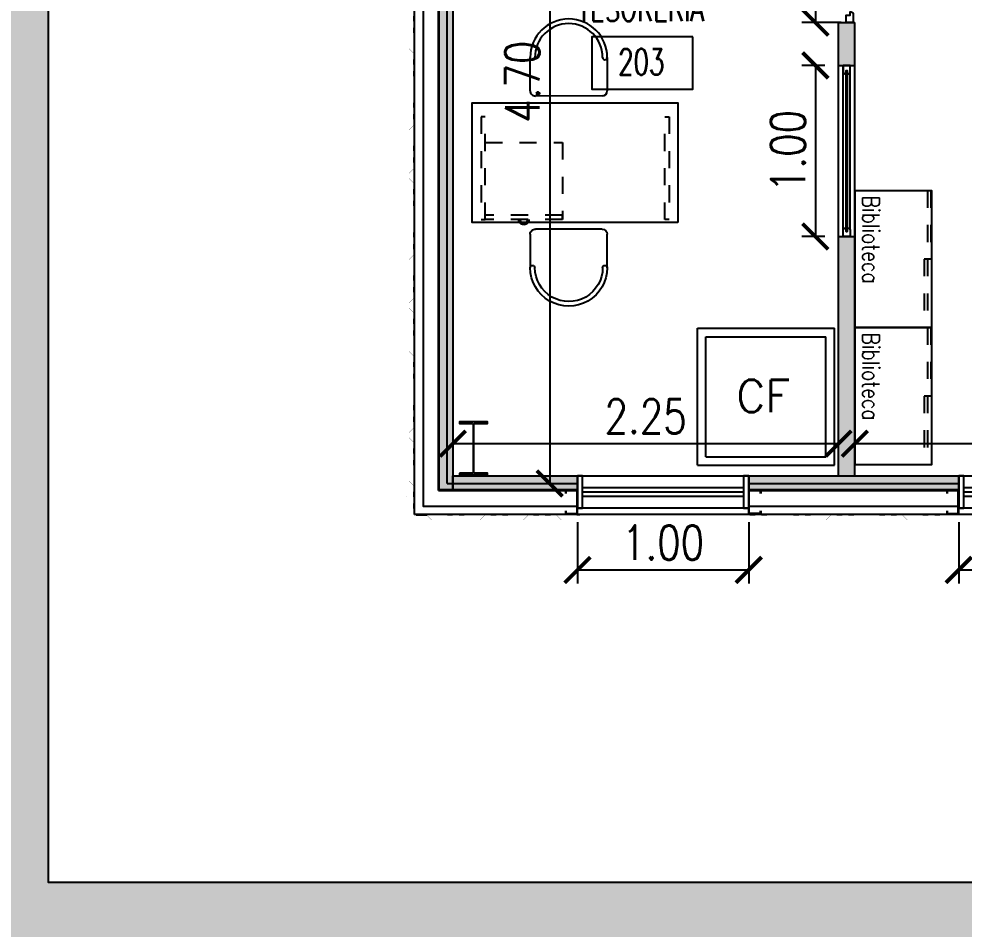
# Model space of a CAD drawing. Header units: millimetres. Extents: x -129 to 3172, y -143 to 919.
# Drawn here: x -55.7 to -50.18, y -2.81 to 2.51 of the extents above; entities that cross this region are included whole.
import ezdxf
from ezdxf.enums import TextEntityAlignment as Align

# ---------------------------------------------------------------- set-up
doc = ezdxf.new("R2010")
doc.units = ezdxf.units.MM
doc.header["$LTSCALE"] = 0.1
doc.linetypes.add('HIDDEN', pattern=[9.525, 6.35, -3.175])
doc.linetypes.add('HIDDEN2', pattern=[0.1875, 0.125, -0.0625])
for name, color, linetype in [('A-CHAPA TRAPEZOIDAL', 3, 'Continuous'), ('A-CORDONES', 2, 'Continuous'), ('A-GRANZA', 8, 'Continuous'), ('A-TABIQUE PRY', 2, 'Continuous'), ('A-VISTAS', 251, 'Continuous'), ('C-ALUMINIO', 140, 'Continuous'), ('E-MOBILIARIO', 1, 'Continuous'), ('H-HATCH MURO', 252, 'Continuous'), ('MET-COLUMNA METALICA', 3, 'Continuous'), ('MET-CORREAS DE CV', 1, 'Continuous'), ('MET-LANA VIDRIO', 8, 'Continuous'), ('R-CUADRO REF', 1, 'Continuous'), ('R-NOMBRE LOCAL', 7, 'Continuous'), ('zA-COTAS', 1, 'Continuous')]:
    doc.layers.add(name, color=color, linetype=linetype)
doc.styles.add('ROMANS', font='ROMANS.SHX', dxfattribs={"width": 0.8, "height": 0.2})
doc.styles.add('VAUX', font='romans.shx', dxfattribs={"width": 0.85})
doc.linetypes.add('REFERENCIAL CORTE TRANSVERSAL WM$0$BATTING', pattern='A,0.00254,-2.54,[134,ltypeshp.shx,S=2.54,R=0,X=-2.54,Y=0],-5.08,[134,ltypeshp.shx,S=2.54,R=180,X=2.54,Y=0],-2.54', length=10.16254)
doc.dimstyles.new('COTA 1-125', dxfattribs={"dimtxt": 0.2, "dimasz": 0.15, "dimexe": 0.08, "dimexo": 0.08, "dimgap": 0.06, "dimtad": 1, "dimzin": 0, "dimdsep": 46, "dimtxsty": 'ROMANS', "dimblk": 'ARCHTICK', "dimcen": 0, "dimclrd": 256, "dimclre": 8, "dimclrt": 3, "dimadec": 0, "dimazin": 0, "dimtfac": 1, "dimtofl": 0, "dimtmove": 0, "dimatfit": 3, "dimldrblk": 'ARCHTICK', "dimfxl": 1, "dimtolj": 1, "dimtzin": 0, "dimlwd": -1, "dimlwe": -1, "dimarcsym": 0})

# ---------------------------------------------------------------- blocks, each defined once
blk = doc.blocks.new('carp alum 060 1')
at = {"layer": 'C-ALUMINIO'}
for points in [[(0, 0), (-0.19, 0), (-0.19, -1), (0, -1)], [(-0.19, 0), (0, 0), (0, -0.03), (-0.19, -0.03)]]:
    blk.add_lwpolyline(points, close=True, dxfattribs=at)
for points in [[(-0.19, -0.03), (-0.19, 0)], [(-0.12, -0.03), (-0.12, -0.97)], [(-0.095, -0.03), (-0.095, -0.97)], [(-0.07, -0.03), (-0.07, -0.97)]]:
    blk.add_lwpolyline(points, dxfattribs=at)
at = {"layer": 'C-ALUMINIO', "elevation": 0.0129}
blk.add_lwpolyline([(-0.19, -0.97), (0, -0.97), (0, -1), (-0.19, -1)], close=True, dxfattribs=at)
blk = doc.blocks.new('biblioteca')
at = {"layer": 'E-MOBILIARIO'}
blk.add_line((1649.6538, 1508.8197), (1649.6538, 1508.7947), dxfattribs=at)
at = {"layer": 'E-MOBILIARIO', "linetype": 'HIDDEN2', "ltscale": 0.005}
for p, q in [((1649.6538, 1508.8147), (1650.0538, 1508.8147)), ((1649.6538, 1508.7947), (1650.4538, 1508.7947)), ((1650.0538, 1508.8147), (1650.0538, 1508.7747)), ((1650.0538, 1508.7747), (1650.4538, 1508.7747))]:
    blk.add_line(p, q, dxfattribs=at)
at = {"layer": 'E-MOBILIARIO'}
blk.add_lwpolyline([(1649.6538, 1508.3697), (1650.4538, 1508.3697), (1650.4538, 1508.8197), (1649.6538, 1508.8197)], close=True, dxfattribs=at)
at = {"layer": 'E-MOBILIARIO', "style": 'ROMANS', "width": 0.8}
blk.add_text('Biblioteca', height=0.1, dxfattribs=at).set_placement((1649.6828, 1508.4141))
blk = doc.blocks.new('CMETP')
at = {"layer": 'MET-COLUMNA METALICA'}
blk.add_hatch(color=256, dxfattribs=at).paths.add_polyline_path([(-0.0825, 0), (-0.0825, 0.0097), (-0.0073, 0.0097, 0.414214), (-0.0029, 0.0141), (-0.0029, 0.2958, 0.414214), (-0.0073, 0.3002), (-0.0825, 0.3002), (-0.0825, 0.31), (0.0825, 0.31), (0.0825, 0.3002), (0.0073, 0.3002, 0.414214), (0.0029, 0.2958), (0.0029, 0.0141, 0.414214), (0.0073, 0.0097), (0.0825, 0.0097), (0.0825, 0)])
blk.add_lwpolyline([(0.0825, 0.3002), (0.0825, 0.31), (-0.0825, 0.31), (-0.0825, 0.3002), (-0.0073, 0.3002, -0.414214), (-0.0029, 0.2958), (-0.0029, 0.0141, -0.414214), (-0.0073, 0.0097), (-0.0825, 0.0097), (-0.0825, 0), (0.0825, 0), (0.0825, 0.0097), (0.0073, 0.0097, -0.414214), (0.0029, 0.0141), (0.0029, 0.2958, -0.414214), (0.0073, 0.3002)], format="xyb", close=True, dxfattribs=at)
blk = doc.blocks.new('CAJA FUERTE')
at = {"layer": 'E-MOBILIARIO'}
for p, q in [((-0.8, 0.4), (0, 0.4)), ((-0.8, -0.4), (-0.8, 0.4)), ((0, -0.4), (0, 0.4)), ((-0.75, 0.35), (-0.05, 0.35)), ((-0.75, -0.35), (-0.75, 0.35)), ((-0.05, -0.35), (-0.05, 0.35)), ((-0.75, -0.35), (-0.05, -0.35)), ((-0.8, -0.4), (0, -0.4))]:
    blk.add_line(p, q, dxfattribs=at)
at = {"layer": 'E-MOBILIARIO', "style": 'ROMANS'}
blk.add_text('CF', height=0.189, dxfattribs=at).set_placement((-0.5732, -0.0898))
blk = doc.blocks.new('N Local')
at = {"layer": 'R-CUADRO REF'}
blk.add_lwpolyline([(6337.1934, -934.8286), (6337.93, -934.8286), (6337.93, -935.2124), (6337.1934, -935.2124)], close=True, dxfattribs=at)
at = {"layer": 'R-CUADRO REF', "lineweight": 0, "style": 'VAUX', "width": 0.85}
blk.add_attdef('NUMERO', text='', height=0.1823, dxfattribs=at).set_placement((6337.5847, -935.1061), align=Align.CENTER)
at = {"layer": 'R-NOMBRE LOCAL', "lineweight": 0, "style": 'VAUX', "width": 0.85}
for p in [(6337.5718, -934.4549), (6337.5718, -934.7149)]:
    blk.add_attdef('NOMBRE', text='', height=0.1823, dxfattribs=at).set_placement(p, align=Align.CENTER)
blk = doc.blocks.new('A$C17FA08BE')
at = {"layer": 'E-MOBILIARIO'}
for p, q in [((-0.2089, -0.2201), (-0.2089, 0.1699)), ((-0.1789, 0.1999), (0.0161, 0.1999)), ((0.0161, -0.2501), (-0.1789, -0.2501))]:
    blk.add_line(p, q, dxfattribs=at)
for centre, radius, start, end in [((-0.1789, 0.1699), 0.03, 90, 180), ((0.0161, 0.1864), 0.0135, 90, 270), ((0.0161, -0.0251), 0.225, 270, 90), ((0.0161, -0.0251), 0.198, 270, 90), ((-0.1789, -0.2201), 0.03, 180, 270), ((0.0161, -0.2366), 0.0135, 90, 270)]:
    blk.add_arc(centre, radius, start, end, dxfattribs=at)
blk = doc.blocks.new('Escritorio 1.20x0.70')
at = {"layer": 'E-MOBILIARIO', "linetype": 'HIDDEN2', "ltscale": 0.005}
for p, q in [((2121.1148, 1231.8749), (2121.1148, 1231.8999)), ((2121.1148, 1231.8999), (2121.5648, 1231.8999))]:
    blk.add_line(p, q, dxfattribs=at)
at = {"layer": 'E-MOBILIARIO'}
blk.add_lwpolyline([(2120.4407, 1231.8576), (2121.6407, 1231.8576), (2121.6407, 1232.5576), (2120.4407, 1232.5576)], close=True, dxfattribs=at)
at = {"layer": 'E-MOBILIARIO', "linetype": 'HIDDEN2', "ltscale": 0.005}
for points in [[(2120.4916, 1231.8749), (2120.5166, 1231.8749), (2120.5166, 1232.4749), (2120.4916, 1232.4749)], [(2121.5898, 1231.8749), (2121.5648, 1231.8749), (2121.5648, 1232.4749), (2121.5898, 1232.4749)], [(2121.1148, 1231.8749), (2121.5648, 1231.8749), (2121.5648, 1232.3249), (2121.1148, 1232.3249)]]:
    blk.add_lwpolyline(points, close=True, dxfattribs=at)
for radius in [0.03, 0.02]:
    blk.add_arc((2121.3398, 1231.8749), radius, 180, 0, dxfattribs=at)
blk = doc.blocks.new('_ARCHTICK')
at = {"color": 0, "linetype": 'ByBlock', "const_width": 0.15}
blk.add_lwpolyline([(-0.5, -0.5), (0.5, 0.5)], dxfattribs=at)
blk = doc.blocks.new('*D401')
at = {"layer": 'Defpoints', "color": 0, "transparency": 16777216}
for p in [(-52.599, 4.4899, -0.0584), (-52.599, -0.2051), (-52.599, -0.2051)]:
    blk.add_point(p, dxfattribs=at)
at = {"layer": 'zA-COTAS', "transparency": 16777216}
blk.add_line((-52.599, 4.4899), (-52.599, -0.2051), dxfattribs=at)
at = {"layer": 'zA-COTAS', "color": 8, "linetype": 'HIDDEN', "transparency": 16777216}
blk.add_line((-52.519, 4.4899), (-52.519, 4.4899), dxfattribs=at)
at = {"layer": 'zA-COTAS', "transparency": 16777216, "xscale": 0.15, "yscale": 0.15, "zscale": 0.15}
for p, rotation in [((-52.599, 4.4899), 90), ((-52.599, -0.2051), 270)]:
    blk.add_blockref('_ARCHTICK', p, dxfattribs=dict(at, rotation=rotation))
at = {"layer": 'zA-COTAS', "color": 3, "transparency": 16777216, "insert": (-52.759, 2.1424), "char_height": 0.2, "attachment_point": 5, "rotation": 90, "style": 'ROMANS'}
blk.add_mtext('\\A1;4.70', dxfattribs=at)
blk = doc.blocks.new('*D406')
at = {"layer": 'Defpoints', "color": 0, "transparency": 16777216}
for p in [(-50.8172, 0.0275), (-50.8172, 0.0227, -0.0408), (-46.5256, 0.0227, -0.0219)]:
    blk.add_point(p, dxfattribs=at)
at = {"layer": 'zA-COTAS', "color": 8, "linetype": 'HIDDEN', "transparency": 16777216}
for p, q in [((-50.8172, 0.1027), (-50.8172, 0.1075)), ((-46.5256, 0.1027), (-46.5256, 0.1075))]:
    blk.add_line(p, q, dxfattribs=at)
at = {"layer": 'zA-COTAS', "transparency": 16777216}
blk.add_line((-46.5256, 0.0275), (-50.8172, 0.0275), dxfattribs=at)
at = {"layer": 'zA-COTAS', "transparency": 16777216, "xscale": 0.15, "yscale": 0.15, "zscale": 0.15, "rotation": 180}
blk.add_blockref('_ARCHTICK', (-50.8172, 0.0275), dxfattribs=at)
at = {"layer": 'zA-COTAS', "transparency": 16777216, "xscale": 0.15, "yscale": 0.15, "zscale": 0.15}
blk.add_blockref('_ARCHTICK', (-46.5256, 0.0275), dxfattribs=at)
at = {"layer": 'zA-COTAS', "color": 3, "transparency": 16777216, "insert": (-48.6714, 0.1875), "char_height": 0.2, "attachment_point": 5, "style": 'ROMANS'}
blk.add_mtext('\\A1;4.29', dxfattribs=at)
blk = doc.blocks.new('*D407')
at = {"layer": 'Defpoints', "color": 0, "transparency": 16777216}
for p in [(-53.165, 0.0275, -0.0219), (-53.165, 0.0275), (-50.9122, 0.0275)]:
    blk.add_point(p, dxfattribs=at)
at = {"layer": 'zA-COTAS', "transparency": 16777216}
blk.add_line((-50.9122, 0.0275), (-53.165, 0.0275), dxfattribs=at)
at = {"layer": 'zA-COTAS', "transparency": 16777216, "xscale": 0.15, "yscale": 0.15, "zscale": 0.15, "rotation": 180}
blk.add_blockref('_ARCHTICK', (-53.165, 0.0275), dxfattribs=at)
at = {"layer": 'zA-COTAS', "transparency": 16777216, "xscale": 0.15, "yscale": 0.15, "zscale": 0.15}
blk.add_blockref('_ARCHTICK', (-50.9122, 0.0275), dxfattribs=at)
at = {"layer": 'zA-COTAS', "color": 3, "transparency": 16777216, "insert": (-52.0386, 0.1875), "char_height": 0.2, "attachment_point": 5, "style": 'ROMANS'}
blk.add_mtext('\\A1;2.25', dxfattribs=at)
blk = doc.blocks.new('*D544')
at = {"layer": 'Defpoints', "color": 0, "transparency": 16777216}
for p in [(-50.8172, 3.1899), (-51.0473, 2.4877), (-50.8172, 2.4877)]:
    blk.add_point(p, dxfattribs=at)
at = {"layer": 'zA-COTAS', "color": 8, "linetype": 'HIDDEN', "transparency": 16777216}
for p, q in [((-50.8972, 3.1899), (-51.1273, 3.1899)), ((-50.8972, 2.4877), (-51.1273, 2.4877))]:
    blk.add_line(p, q, dxfattribs=at)
at = {"layer": 'zA-COTAS', "transparency": 16777216}
blk.add_line((-51.0473, 3.1899), (-51.0473, 2.4877), dxfattribs=at)
at = {"layer": 'zA-COTAS', "transparency": 16777216, "xscale": 0.15, "yscale": 0.15, "zscale": 0.15}
for p, rotation in [((-51.0473, 3.1899), 90), ((-51.0473, 2.4877), 270)]:
    blk.add_blockref('_ARCHTICK', p, dxfattribs=dict(at, rotation=rotation))
at = {"layer": 'zA-COTAS', "color": 3, "transparency": 16777216, "insert": (-51.2073, 2.8388), "char_height": 0.2, "attachment_point": 5, "rotation": 90, "style": 'ROMANS'}
blk.add_mtext('\\A1;0.70', dxfattribs=at)
blk = doc.blocks.new('*D545')
at = {"layer": 'Defpoints', "color": 0, "transparency": 16777216}
for p in [(-50.9122, 2.2377), (-51.0473, 1.2377), (-50.9122, 1.2377)]:
    blk.add_point(p, dxfattribs=at)
at = {"layer": 'zA-COTAS', "color": 8, "linetype": 'HIDDEN', "transparency": 16777216}
for p, q in [((-50.9922, 2.2377), (-51.1273, 2.2377)), ((-50.9922, 1.2377), (-51.1273, 1.2377))]:
    blk.add_line(p, q, dxfattribs=at)
at = {"layer": 'zA-COTAS', "transparency": 16777216}
blk.add_line((-51.0473, 2.2377), (-51.0473, 1.2377), dxfattribs=at)
at = {"layer": 'zA-COTAS', "transparency": 16777216, "xscale": 0.15, "yscale": 0.15, "zscale": 0.15}
for p, rotation in [((-51.0473, 2.2377), 90), ((-51.0473, 1.2377), 270)]:
    blk.add_blockref('_ARCHTICK', p, dxfattribs=dict(at, rotation=rotation))
at = {"layer": 'zA-COTAS', "color": 3, "transparency": 16777216, "insert": (-51.2073, 1.7377), "char_height": 0.2, "attachment_point": 5, "rotation": 90, "style": 'ROMANS'}
blk.add_mtext('\\A1;1.00', dxfattribs=at)
blk = doc.blocks.new('*D546')
at = {"layer": 'Defpoints', "color": 0, "transparency": 16777216}
for p in [(-52.4368, -0.3499, 0.0028), (-51.4368, -0.3499, -0.0101), (-51.4368, -0.71)]:
    blk.add_point(p, dxfattribs=at)
at = {"layer": 'zA-COTAS', "color": 8, "linetype": 'HIDDEN', "transparency": 16777216}
for p, q in [((-52.4368, -0.4299), (-52.4368, -0.79)), ((-51.4368, -0.4299), (-51.4368, -0.79))]:
    blk.add_line(p, q, dxfattribs=at)
at = {"layer": 'zA-COTAS', "transparency": 16777216}
blk.add_line((-52.4368, -0.71), (-51.4368, -0.71), dxfattribs=at)
at = {"layer": 'zA-COTAS', "transparency": 16777216, "xscale": 0.15, "yscale": 0.15, "zscale": 0.15, "rotation": 180}
blk.add_blockref('_ARCHTICK', (-52.4368, -0.71), dxfattribs=at)
at = {"layer": 'zA-COTAS', "transparency": 16777216, "xscale": 0.15, "yscale": 0.15, "zscale": 0.15}
blk.add_blockref('_ARCHTICK', (-51.4368, -0.71), dxfattribs=at)
at = {"layer": 'zA-COTAS', "color": 3, "transparency": 16777216, "insert": (-51.9368, -0.55), "char_height": 0.2, "attachment_point": 5, "style": 'ROMANS'}
blk.add_mtext('\\A1;1.00', dxfattribs=at)
blk = doc.blocks.new('*D509')
at = {"layer": 'Defpoints', "color": 0, "transparency": 16777216}
for p in [(-50.2105, -0.3499, 0.0028), (-49.2105, -0.3499, -0.0101), (-49.2105, -0.71)]:
    blk.add_point(p, dxfattribs=at)
at = {"layer": 'zA-COTAS', "color": 8, "linetype": 'HIDDEN', "transparency": 16777216}
for p, q in [((-50.2105, -0.4299), (-50.2105, -0.79)), ((-49.2105, -0.4299), (-49.2105, -0.79))]:
    blk.add_line(p, q, dxfattribs=at)
at = {"layer": 'zA-COTAS', "transparency": 16777216}
blk.add_line((-50.2105, -0.71), (-49.2105, -0.71), dxfattribs=at)
at = {"layer": 'zA-COTAS', "transparency": 16777216, "xscale": 0.15, "yscale": 0.15, "zscale": 0.15, "rotation": 180}
blk.add_blockref('_ARCHTICK', (-50.2105, -0.71), dxfattribs=at)
at = {"layer": 'zA-COTAS', "transparency": 16777216, "xscale": 0.15, "yscale": 0.15, "zscale": 0.15}
blk.add_blockref('_ARCHTICK', (-49.2105, -0.71), dxfattribs=at)
at = {"layer": 'zA-COTAS', "color": 3, "transparency": 16777216, "insert": (-49.7105, -0.55), "char_height": 0.2, "attachment_point": 5, "style": 'ROMANS'}
blk.add_mtext('\\A1;1.00', dxfattribs=at)

msp = doc.modelspace()

# ---------------------------------------------------------------- hatches: boundary and pattern name
at = {"layer": 'A-GRANZA'}
h = msp.add_hatch(dxfattribs=at)
h.set_pattern_fill('AR-CONC', color=256, scale=0.005)
h.paths.add_polyline_path([(-53.3284, 35.8599), (-53.3284, 32.3713), (-57.0987, 32.3713), (-57.0987, 17.3824), (-55.5284, 17.3824), (-55.5284, -2.5346), (-39.9626, -2.5346), (-39.9625, -5.8465), (-58.1316, -5.8465), (-58.1316, 35.8599)])
at = {"layer": 'H-HATCH MURO'}
h = msp.add_hatch(color=256, dxfattribs=at)
h.paths.add_polyline_path([(-53.165, 10.127), (-53.245, 10.127), (-53.245, -0.2424), (-53.165, -0.2424)])
h.paths.add_polyline_path([(-53.165, 11.6629), (-53.245, 11.6629), (-53.245, 11.127), (-53.165, 11.127)])
h.paths.add_polyline_path([(-53.165, 13.1989), (-53.245, 13.1989), (-53.245, 12.6629), (-53.165, 12.6629)])
h.paths.add_polyline_path([(-53.245, 14.1989), (-53.165, 14.1989), (-53.165, 14.5609), (-53.245, 14.5609)])
for points in [[(-50.8172, 2.4877), (-50.9122, 2.4877), (-50.9122, 2.2377), (-50.8172, 2.2377), (-50.8172, 2.2377)], [(-50.8172, 1.2377), (-50.9122, 1.2377), (-50.9122, -0.1599), (-50.8172, -0.1599)]]:
    msp.add_hatch(color=256, dxfattribs=at).paths.add_polyline_path(points)
h = msp.add_hatch(color=256, dxfattribs=at)
h.paths.add_polyline_path([(-52.4368, -0.2424), (-52.4368, -0.1599), (-53.165, -0.1599), (-53.165, -0.2424)])
h.paths.add_polyline_path([(-50.2105, -0.2424), (-50.2105, -0.1599), (-51.4368, -0.1599), (-51.4368, -0.2424)])
h.paths.add_polyline_path([(-47.8605, -0.1599), (-47.8605, -0.2424), (-42.6764, -0.2424), (-42.6764, -0.1599)])
h.paths.add_polyline_path([(-48.8605, -0.2424), (-48.8605, -0.1599), (-49.2105, -0.1599), (-49.2105, -0.2424)])

# ---------------------------------------------------------------- linework, layer by layer
at = {"layer": 'A-CHAPA TRAPEZOIDAL'}
for points in [[(-53.3922, 1.1303, 0.0006, 0.0006, 0), (-53.3922, 1.1603, 0.0006, 0.0006, 0), (-53.3962, 1.1643, 0.0006, 0.0006, 0), (-53.3962, 1.1949, 0.0006, 0.0006, 0), (-53.3922, 1.1989, 0.0006, 0.0006, 0), (-53.3922, 1.2289, 0.0006, 0.0006, 0), (-53.3962, 1.2329, 0.0006, 0.0006, 0), (-53.3962, 1.2629, 0.0006, 0.0006, 0), (-53.3922, 1.2669, 0.0006, 0.0006, 0), (-53.3922, 1.2969, 0.0006, 0.0006, 0), (-53.4205, 1.3251, 0.0006, 0.0006, 0), (-53.4205, 1.3551, 0.0006, 0.0006, 0), (-53.3922, 1.3834, 0.0006, 0.0006, 0), (-53.3922, 1.4134, 0.0006, 0.0006, 0), (-53.3962, 1.4174, 0.0006, 0.0006, 0), (-53.3962, 1.4474, 0.0006, 0.0006, 0), (-53.3922, 1.4514, 0.0006, 0.0006, 0), (-53.3922, 1.4814, 0.0006, 0.0006, 0), (-53.3962, 1.4854, 0.0006, 0.0006, 0), (-53.3962, 1.5154, 0.0006, 0.0006, 0), (-53.3922, 1.5194, 0.0006, 0.0006, 0), (-53.3922, 1.5494, 0.0006, 0.0006, 0), (-53.4205, 1.5777, 0.0006, 0.0006, 0), (-53.4205, 1.6077, 0.0006, 0.0006, 0), (-53.3922, 1.636, 0.0006, 0.0006, 0), (-53.3922, 1.666, 0.0006, 0.0006, 0), (-53.3962, 1.67, 0.0006, 0.0006, 0), (-53.3962, 1.7, 0.0006, 0.0006, 0), (-53.3922, 1.704, 0.0006, 0.0006, 0), (-53.3922, 1.734, 0.0006, 0.0006, 0), (-53.3962, 1.738, 0.0006, 0.0006, 0), (-53.3962, 1.768, 0.0006, 0.0006, 0), (-53.3922, 1.772, 0.0006, 0.0006, 0), (-53.3922, 1.802, 0.0006, 0.0006, 0), (-53.4205, 1.8303, 0.0006, 0.0006, 0), (-53.4205, 1.8603, 0.0006, 0.0006, 0), (-53.3922, 1.8886, 0.0006, 0.0006, 0), (-53.3922, 1.9186, 0.0006, 0.0006, 0), (-53.3962, 1.9226, 0.0006, 0.0006, 0), (-53.3962, 1.9526, 0.0006, 0.0006, 0), (-53.3922, 1.9566, 0.0006, 0.0006, 0), (-53.3922, 1.9866, 0.0006, 0.0006, 0), (-53.3962, 1.9906, 0.0006, 0.0006, 0), (-53.3962, 2.0206, 0.0006, 0.0006, 0), (-53.3922, 2.0246, 0.0006, 0.0006, 0), (-53.3922, 2.0546, 0.0006, 0.0006, 0), (-53.4205, 2.0828, 0.0006, 0.0006, 0), (-53.4205, 2.1128, 0.0006, 0.0006, 0), (-53.3922, 2.1411, 0.0006, 0.0006, 0), (-53.3922, 2.1711, 0.0006, 0.0006, 0), (-53.3962, 2.1751, 0.0006, 0.0006, 0), (-53.3962, 2.2051, 0.0006, 0.0006, 0), (-53.3922, 2.2091, 0.0006, 0.0006, 0), (-53.3922, 2.2391, 0.0006, 0.0006, 0), (-53.3962, 2.2431, 0.0006, 0.0006, 0), (-53.3962, 2.2731, 0.0006, 0.0006, 0), (-53.3922, 2.2771, 0.0006, 0.0006, 0), (-53.3922, 2.3071, 0.0006, 0.0006, 0), (-53.4205, 2.3354, 0.0006, 0.0006, 0), (-53.4205, 2.3654, 0.0006, 0.0006, 0), (-53.3922, 2.3937, 0.0006, 0.0006, 0), (-53.3922, 2.4237, 0.0006, 0.0006, 0), (-53.3962, 2.4277, 0.0006, 0.0006, 0), (-53.3962, 2.4577, 0.0006, 0.0006, 0), (-53.3922, 2.4617, 0.0006, 0.0006, 0), (-53.3922, 2.4917, 0.0006, 0.0006, 0), (-53.3962, 2.4957, 0.0006, 0.0006, 0), (-53.3962, 2.5257, 0.0006, 0.0006, 0)], [(-53.3922, -0.3851, 0.0006, 0.0006, 0), (-53.3922, -0.3551, 0.0006, 0.0006, 0), (-53.3962, -0.3511, 0.0006, 0.0006, 0), (-53.3962, -0.3206, 0.0006, 0.0006, 0), (-53.3922, -0.3166, 0.0006, 0.0006, 0), (-53.3922, -0.2866, 0.0006, 0.0006, 0), (-53.3962, -0.2826, 0.0006, 0.0006, 0), (-53.3962, -0.2526, 0.0006, 0.0006, 0), (-53.3922, -0.2486, 0.0006, 0.0006, 0), (-53.3922, -0.2186, 0.0006, 0.0006, 0), (-53.4205, -0.1903, 0.0006, 0.0006, 0), (-53.4205, -0.1603, 0.0006, 0.0006, 0), (-53.3922, -0.132, 0.0006, 0.0006, 0), (-53.3922, -0.102, 0.0006, 0.0006, 0), (-53.3962, -0.098, 0.0006, 0.0006, 0), (-53.3962, -0.068, 0.0006, 0.0006, 0), (-53.3922, -0.064, 0.0006, 0.0006, 0), (-53.3922, -0.034, 0.0006, 0.0006, 0), (-53.3962, -0.03, 0.0006, 0.0006, 0), (-53.3962, 0, 0.0006, 0.0006, 0), (-53.3922, 0.004, 0.0006, 0.0006, 0), (-53.3922, 0.034, 0.0006, 0.0006, 0), (-53.4205, 0.0623, 0.0006, 0.0006, 0), (-53.4205, 0.0923, 0.0006, 0.0006, 0), (-53.3922, 0.1206, 0.0006, 0.0006, 0), (-53.3922, 0.1506, 0.0006, 0.0006, 0), (-53.3962, 0.1546, 0.0006, 0.0006, 0), (-53.3962, 0.1846, 0.0006, 0.0006, 0), (-53.3922, 0.1886, 0.0006, 0.0006, 0), (-53.3922, 0.2186, 0.0006, 0.0006, 0), (-53.3962, 0.2226, 0.0006, 0.0006, 0), (-53.3962, 0.2526, 0.0006, 0.0006, 0), (-53.3922, 0.2566, 0.0006, 0.0006, 0), (-53.3922, 0.2866, 0.0006, 0.0006, 0), (-53.4205, 0.3149, 0.0006, 0.0006, 0), (-53.4205, 0.3449, 0.0006, 0.0006, 0), (-53.3922, 0.3731, 0.0006, 0.0006, 0), (-53.3922, 0.4031, 0.0006, 0.0006, 0), (-53.3962, 0.4071, 0.0006, 0.0006, 0), (-53.3962, 0.4371, 0.0006, 0.0006, 0), (-53.3922, 0.4411, 0.0006, 0.0006, 0), (-53.3922, 0.4711, 0.0006, 0.0006, 0), (-53.3962, 0.4751, 0.0006, 0.0006, 0), (-53.3962, 0.5051, 0.0006, 0.0006, 0), (-53.3922, 0.5091, 0.0006, 0.0006, 0), (-53.3922, 0.5391, 0.0006, 0.0006, 0), (-53.4205, 0.5674, 0.0006, 0.0006, 0), (-53.4205, 0.5974, 0.0006, 0.0006, 0), (-53.3922, 0.6257, 0.0006, 0.0006, 0), (-53.3922, 0.6557, 0.0006, 0.0006, 0), (-53.3962, 0.6597, 0.0006, 0.0006, 0), (-53.3962, 0.6897, 0.0006, 0.0006, 0), (-53.3922, 0.6937, 0.0006, 0.0006, 0), (-53.3922, 0.7237, 0.0006, 0.0006, 0), (-53.3962, 0.7277, 0.0006, 0.0006, 0), (-53.3962, 0.7577, 0.0006, 0.0006, 0), (-53.3922, 0.7617, 0.0006, 0.0006, 0), (-53.3922, 0.7917, 0.0006, 0.0006, 0), (-53.4205, 0.82, 0.0006, 0.0006, 0), (-53.4205, 0.85, 0.0006, 0.0006, 0), (-53.3922, 0.8783, 0.0006, 0.0006, 0), (-53.3922, 0.9083, 0.0006, 0.0006, 0), (-53.3962, 0.9123, 0.0006, 0.0006, 0), (-53.3962, 0.9423, 0.0006, 0.0006, 0), (-53.3922, 0.9463, 0.0006, 0.0006, 0), (-53.3922, 0.9763, 0.0006, 0.0006, 0), (-53.3962, 0.9803, 0.0006, 0.0006, 0), (-53.3962, 1.0103, 0.0006, 0.0006, 0), (-53.3922, 1.0143, 0.0006, 0.0006, 0), (-53.3922, 1.0443, 0.0006, 0.0006, 0), (-53.4205, 1.0726, 0.0006, 0.0006, 0), (-53.4205, 1.1026, 0.0006, 0.0006, 0), (-53.3922, 1.1309, 0, 0, 0)], [(-52.4218, -0.3939, 0.0006, 0.0006, 0), (-52.4385, -0.3939, 0.0006, 0.0006, 0), (-52.4425, -0.3899, 0.0006, 0.0006, 0), (-52.4725, -0.3899, 0.0006, 0.0006, 0), (-52.5008, -0.4182, 0.0006, 0.0006, 0), (-52.5308, -0.4182, 0.0006, 0.0006, 0), (-52.5591, -0.3899, 0.0006, 0.0006, 0), (-52.5891, -0.3899, 0.0006, 0.0006, 0), (-52.5931, -0.3939, 0.0006, 0.0006, 0), (-52.6231, -0.3939, 0.0006, 0.0006, 0), (-52.6271, -0.3899, 0.0006, 0.0006, 0), (-52.6571, -0.3899, 0.0006, 0.0006, 0), (-52.6611, -0.3939, 0.0006, 0.0006, 0), (-52.6911, -0.3939, 0.0006, 0.0006, 0), (-52.6951, -0.3899, 0.0006, 0.0006, 0), (-52.7251, -0.3899, 0.0006, 0.0006, 0), (-52.7534, -0.4182, 0.0006, 0.0006, 0), (-52.7834, -0.4182, 0.0006, 0.0006, 0), (-52.8117, -0.3899, 0.0006, 0.0006, 0), (-52.8417, -0.3899, 0.0006, 0.0006, 0), (-52.8457, -0.3939, 0.0006, 0.0006, 0), (-52.8757, -0.3939, 0.0006, 0.0006, 0), (-52.8797, -0.3899, 0.0006, 0.0006, 0), (-52.9097, -0.3899, 0.0006, 0.0006, 0), (-52.9137, -0.3939, 0.0006, 0.0006, 0), (-52.9437, -0.3939, 0.0006, 0.0006, 0), (-52.9477, -0.3899, 0.0006, 0.0006, 0), (-52.9777, -0.3899, 0.0006, 0.0006, 0), (-53.006, -0.4182, 0.0006, 0.0006, 0), (-53.036, -0.4182, 0.0006, 0.0006, 0), (-53.0642, -0.3899, 0.0006, 0.0006, 0), (-53.0942, -0.3899, 0.0006, 0.0006, 0), (-53.0982, -0.3939, 0.0006, 0.0006, 0), (-53.1282, -0.3939, 0.0006, 0.0006, 0), (-53.1322, -0.3899, 0.0006, 0.0006, 0), (-53.1622, -0.3899, 0.0006, 0.0006, 0), (-53.1662, -0.3939, 0.0006, 0.0006, 0), (-53.1962, -0.3939, 0.0006, 0.0006, 0), (-53.2002, -0.3899, 0.0006, 0.0006, 0), (-53.2302, -0.3899, 0.0006, 0.0006, 0), (-53.2585, -0.4182, 0.0006, 0.0006, 0), (-53.2885, -0.4182, 0.0006, 0.0006, 0), (-53.3168, -0.3899, 0.0006, 0.0006, 0), (-53.3922, -0.3899, 0, 0, 0)], [(-50.2854, -0.3899, 0.0006, 0.0006, 0), (-50.3154, -0.3899, 0.0006, 0.0006, 0), (-50.3194, -0.3939, 0.0006, 0.0006, 0), (-50.35, -0.3939, 0.0006, 0.0006, 0), (-50.354, -0.3899, 0.0006, 0.0006, 0), (-50.384, -0.3899, 0.0006, 0.0006, 0), (-50.388, -0.3939, 0.0006, 0.0006, 0), (-50.418, -0.3939, 0.0006, 0.0006, 0), (-50.422, -0.3899, 0.0006, 0.0006, 0), (-50.452, -0.3899, 0.0006, 0.0006, 0), (-50.4803, -0.4182, 0.0006, 0.0006, 0), (-50.5103, -0.4182, 0.0006, 0.0006, 0), (-50.5386, -0.3899, 0.0006, 0.0006, 0), (-50.5686, -0.3899, 0.0006, 0.0006, 0), (-50.5726, -0.3939, 0.0006, 0.0006, 0), (-50.6026, -0.3939, 0.0006, 0.0006, 0), (-50.6066, -0.3899, 0.0006, 0.0006, 0), (-50.6366, -0.3899, 0.0006, 0.0006, 0), (-50.6406, -0.3939, 0.0006, 0.0006, 0), (-50.6706, -0.3939, 0.0006, 0.0006, 0), (-50.6746, -0.3899, 0.0006, 0.0006, 0), (-50.7046, -0.3899, 0.0006, 0.0006, 0), (-50.7328, -0.4182, 0.0006, 0.0006, 0), (-50.7628, -0.4182, 0.0006, 0.0006, 0), (-50.7911, -0.3899, 0.0006, 0.0006, 0), (-50.8211, -0.3899, 0.0006, 0.0006, 0), (-50.8251, -0.3939, 0.0006, 0.0006, 0), (-50.8551, -0.3939, 0.0006, 0.0006, 0), (-50.8591, -0.3899, 0.0006, 0.0006, 0), (-50.8891, -0.3899, 0.0006, 0.0006, 0), (-50.8931, -0.3939, 0.0006, 0.0006, 0), (-50.9231, -0.3939, 0.0006, 0.0006, 0), (-50.9271, -0.3899, 0.0006, 0.0006, 0), (-50.9571, -0.3899, 0.0006, 0.0006, 0), (-50.9854, -0.4182, 0.0006, 0.0006, 0), (-51.0154, -0.4182, 0.0006, 0.0006, 0), (-51.0437, -0.3899, 0.0006, 0.0006, 0), (-51.0737, -0.3899, 0.0006, 0.0006, 0), (-51.0777, -0.3939, 0.0006, 0.0006, 0), (-51.1077, -0.3939, 0.0006, 0.0006, 0), (-51.1117, -0.3899, 0.0006, 0.0006, 0), (-51.1417, -0.3899, 0.0006, 0.0006, 0), (-51.1457, -0.3939, 0.0006, 0.0006, 0), (-51.1757, -0.3939, 0.0006, 0.0006, 0), (-51.1797, -0.3899, 0.0006, 0.0006, 0), (-51.2097, -0.3899, 0.0006, 0.0006, 0), (-51.238, -0.4182, 0.0006, 0.0006, 0), (-51.268, -0.4182, 0.0006, 0.0006, 0), (-51.2963, -0.3899, 0.0006, 0.0006, 0), (-51.3263, -0.3899, 0.0006, 0.0006, 0), (-51.3303, -0.3939, 0.0006, 0.0006, 0), (-51.3603, -0.3939, 0.0006, 0.0006, 0), (-51.3643, -0.3899, 0.0006, 0.0006, 0), (-51.3943, -0.3899, 0.0006, 0.0006, 0), (-51.3983, -0.3939, 0.0006, 0.0006, 0), (-51.4283, -0.3939, 0.0006, 0.0006, 0), (-51.4323, -0.3899, 0.0006, 0.0006, 0), (-51.4429, -0.3899, 0.0006, 0.0006, 0)], [(-50.1972, -0.3899, 0.0006, 0.0006, 0), (-50.1994, -0.3899, 0.0006, 0.0006, 0), (-50.2277, -0.4182, 0.0006, 0.0006, 0), (-50.2577, -0.4182, 0.0006, 0.0006, 0), (-50.286, -0.3899, 0, 0, 0)]]:
    msp.add_lwpolyline(points, format="xyseb", dxfattribs=at)
msp.add_lwpolyline([(-53.3168, -0.3899), (-53.3784, -0.3899)], dxfattribs=at)
at = {"layer": 'A-CORDONES', "elevation": 0.0004}
msp.add_lwpolyline([(-55.5284, 17.3824), (-55.5284, -2.5346), (-39.9626, -2.5346)], dxfattribs=at)
at = {"layer": 'A-TABIQUE PRY'}
for p, q in [((-50.9122, 2.2377), (-50.9122, 2.4877)), ((-50.9122, 2.4877), (-50.8172, 2.4877)), ((-50.8172, 2.2377), (-50.8172, 2.4877)), ((-50.9122, 2.2377), (-50.8172, 2.2377)), ((-50.9122, -0.1599), (-50.9122, 1.2377)), ((-50.9122, 1.2377), (-50.8172, 1.2377)), ((-50.8172, -0.1599), (-50.8172, 1.2377))]:
    msp.add_line(p, q, dxfattribs=at)
at = {"layer": 'A-TABIQUE PRY', "ltscale": 5}
for points in [[(-53.165, 10.127), (-53.165, -0.2424), (-53.245, -0.2424), (-53.245, 10.127)], [(-53.165, 10.127), (-53.165, -0.1599), (-52.4368, -0.1599)], [(-52.4368, -0.2424), (-53.165, -0.2424), (-53.165, -0.1599), (-52.4368, -0.1599)], [(-51.4368, -0.1599), (-50.2105, -0.1599)], [(-51.4368, -0.1599), (-50.2105, -0.1599)], [(-50.2105, -0.2424), (-51.4368, -0.2424)]]:
    msp.add_lwpolyline(points, dxfattribs=at)
at = {"layer": 'A-VISTAS'}
for p, q in [((-53.1984, -0.2051), (-53.1984, 10.127)), ((-53.1984, -0.2051), (-52.4368, -0.2051)), ((-51.4368, -0.2051), (-50.2105, -0.2051))]:
    msp.add_line(p, q, dxfattribs=at)
at = {"layer": 'C-ALUMINIO', "color": 8}
for p, q in [((-50.9122, 1.2377), (-50.9122, 2.2377)), ((-50.8847, 1.2755), (-50.8847, 2.2377)), ((-50.8447, 1.2772), (-50.8447, 2.2377)), ((-50.8172, 1.2377), (-50.8172, 2.2377))]:
    msp.add_line(p, q, dxfattribs=at)
at = {"layer": 'C-ALUMINIO'}
for points in [[(-50.8672, 2.4877), (-50.8672, 2.5307, -0.502809), (-50.8672, 2.5307), (-50.8672, 2.5307), (-50.8672, 2.5307), (-50.8442, 2.5307), (-50.8442, 2.5504), (-50.8376, 2.5504, -0.418366), (-50.8272, 2.54), (-50.8272, 2.4877), (-50.8672, 2.4877)], [(-50.8847, 2.2377), (-50.8847, 2.1998, 0.398972), (-50.8732, 2.1877), (-50.8677, 2.1877), (-50.8677, 2.2074), (-50.8617, 2.2074), (-50.8617, 2.1877), (-50.8551, 2.1877, 0.418366), (-50.8447, 2.1981), (-50.8447, 2.2377), (-50.8847, 2.2377)], [(-50.8847, 1.2377), (-50.8847, 1.2755, -0.398972), (-50.8732, 1.2877), (-50.8677, 1.2877), (-50.8677, 1.268), (-50.8617, 1.268), (-50.8617, 1.2877), (-50.8551, 1.2877, -0.418366), (-50.8447, 1.2772), (-50.8447, 1.2377), (-50.8847, 1.2377)]]:
    msp.add_lwpolyline(points, format="xyb", dxfattribs=at)
msp.add_lwpolyline([(-50.8617, 2.1877), (-50.8617, 1.268), (-50.8677, 1.268), (-50.8677, 2.1877)], dxfattribs=at)
at = {"layer": 'MET-COLUMNA METALICA'}
for points, elevation in [([(-52.5068, -0.364), (-52.5068, -0.3803, 0.414214), (-52.5038, -0.3833), (-52.4398, -0.3833, 0.414214), (-52.4368, -0.3803), (-52.4368, -0.2463, 0.414214), (-52.4398, -0.2433), (-52.5038, -0.2433, 0.414214), (-52.5068, -0.2463), (-52.5068, -0.2636)], -0.011), ([(-52.5043, -0.364), (-52.5043, -0.3803, 0.414214), (-52.5038, -0.3808), (-52.4398, -0.3808, 0.414214), (-52.4393, -0.3803), (-52.4393, -0.2463, 0.414214), (-52.4398, -0.2458), (-52.5038, -0.2458, 0.414214), (-52.5043, -0.2463), (-52.5043, -0.2636)], -0.011), ([(-51.3668, -0.364), (-51.3668, -0.3803, -0.414214), (-51.3698, -0.3833), (-51.4338, -0.3833, -0.414214), (-51.4368, -0.3803), (-51.4368, -0.2463, -0.414214), (-51.4338, -0.2433), (-51.3698, -0.2433, -0.414214), (-51.3668, -0.2463), (-51.3668, -0.2636)], -0.011), ([(-51.3693, -0.364), (-51.3693, -0.3803, -0.414214), (-51.3698, -0.3808), (-51.4338, -0.3808, -0.414214), (-51.4343, -0.3803), (-51.4343, -0.2463, -0.414214), (-51.4338, -0.2458), (-51.3698, -0.2458, -0.414214), (-51.3693, -0.2463), (-51.3693, -0.2636)], -0.011), ([(-50.2805, -0.364), (-50.2805, -0.3803, 0.414214), (-50.2775, -0.3833), (-50.2135, -0.3833, 0.414214), (-50.2105, -0.3803), (-50.2105, -0.2463, 0.414214), (-50.2135, -0.2433), (-50.2775, -0.2433, 0.414214), (-50.2805, -0.2463), (-50.2805, -0.2636)], -0.0009), ([(-50.278, -0.364), (-50.278, -0.3803, 0.414214), (-50.2775, -0.3808), (-50.2135, -0.3808, 0.414214), (-50.213, -0.3803), (-50.213, -0.2463, 0.414214), (-50.2135, -0.2458), (-50.2775, -0.2458, 0.414214), (-50.278, -0.2463), (-50.278, -0.2636)], -0.0009)]:
    msp.add_lwpolyline(points, format="xyb", dxfattribs=dict(at, elevation=elevation))
at = {"layer": 'MET-CORREAS DE CV'}
for p, q in [((-53.3884, -0.3851), (-53.3884, 10.127)), ((-53.2484, -0.2451), (-53.2484, 10.127)), ((-53.2484, -0.2451), (-52.4368, -0.2451)), ((-51.4368, -0.2451), (-50.2105, -0.2451)), ((-31.6225, -0.3851), (-53.3884, -0.3851))]:
    msp.add_line(p, q, dxfattribs=at)
at = {"layer": 'MET-LANA VIDRIO', "linetype": 'REFERENCIAL CORTE TRANSVERSAL WM$0$BATTING', "ltscale": 0.025}
for points in [[(-53.3384, 10.127), (-53.3384, -0.3377), (-52.4368, -0.3377)], [(-51.4368, -0.3377), (-50.2105, -0.3377)]]:
    msp.add_lwpolyline(points, dxfattribs=at)
at = {"layer": 'MET-LANA VIDRIO', "linetype": 'REFERENCIAL CORTE TRANSVERSAL WM$0$BATTING', "ltscale": 0.003}
msp.add_lwpolyline([(-53.4341, -0.2816), (-53.4341, -0.2816)], close=True, dxfattribs=at)

# ---------------------------------------------------------------- block references
ref = msp.add_blockref('N Local', (5017.9911, 750.2684, 0.0598), dxfattribs=dict(xscale=-0.7999999999999545, yscale=0.8000000000000114, zscale=0.8))
ref.add_attrib('NUMERO', '203', dxfattribs={"layer": 'R-CUADRO REF', "lineweight": 0, "height": 0.15, "style": 'VAUX', "width": 0.7}).set_placement((-52.0641, 2.1836, 0.0598), align=Align.CENTER)
ref.add_attrib('NOMBRE', 'TESORERÍA', dxfattribs={"layer": 'R-NOMBRE LOCAL', "lineweight": 0, "height": 0.15, "style": 'VAUX', "width": 0.7}).set_placement((-52.0663, 2.4965, 0.0598), align=Align.CENTER)
at = {"layer": 'C-ALUMINIO', "xscale": -1, "rotation": 270}
for p in [(-51.4368, -0.1599, -0.0101), (-49.2105, -0.1599)]:
    msp.add_blockref('carp alum 060 1', p, dxfattribs=at)
at = {"layer": 'E-MOBILIARIO'}
for name, p, rotation in [('A$C17FA08BE', (-52.5129, 2.2678, -0.0165), 90.0263399623893), ('biblioteca', (-1559.187, 1651.1596), 270), ('biblioteca', (-1559.187, 1650.3596), 270)]:
    msp.add_blockref(name, p, dxfattribs=dict(at, rotation=rotation))
at = {"layer": 'E-MOBILIARIO', "xscale": -1}
msp.add_blockref('Escritorio 1.20x0.70', (2068.5897, -1230.5377, -0.0165), dxfattribs=at)
at = {"layer": 'E-MOBILIARIO', "xscale": -1, "rotation": 89.9736600376107}
msp.add_blockref('A$C17FA08BE', (-52.5129, 1.0722, -0.0165), dxfattribs=at)
at = {"layer": 'E-MOBILIARIO'}
msp.add_blockref('CAJA FUERTE', (-50.9363, 0.3018, -0.0149), dxfattribs=at)
at = {"layer": 'MET-COLUMNA METALICA', "rotation": 180}
msp.add_blockref('CMETP', (-53.044, 0.1549, -0.0203), dxfattribs=at)

# ---------------------------------------------------------------- dimensions: what is measured, and where the dimension line sits
at = {"layer": 'zA-COTAS'}
for base, p1, p2, picture, middle in [((-52.5990091, -0.205127, 0.0218666), (-52.5990092, 4.4898731, -0.0365519), (-52.5990091, -0.205127, 0.0218666), '*D401', (-52.7590091, 2.142373, 0.0218666)), ((-51.0473, 2.4877), (-50.8172, 3.1899), (-50.8172, 2.4877), '*D544', (-51.2073, 2.8388)), ((-51.0473, 1.2377), (-50.9122, 2.2377), (-50.9122, 1.2377), '*D545', (-51.2073, 1.7377))]:
    dim = msp.add_linear_dim(base=base, p1=p1, p2=p2, angle=90, dimstyle='COTA 1-125', dxfattribs=at)
    dim.commit()
    dim.dimension.update_dxf_attribs({"geometry": picture, "text_midpoint": middle})
for base, p1, p2, picture, middle in [((-53.165, 0.0275, 0.0219), (-50.9122, 0.0275, 0.0219), (-53.165, 0.0275), '*D407', (-52.0386, 0.1875, 0.0219)), ((-50.8172, 0.0275, 0.0219), (-46.5256, 0.0227), (-50.8172, 0.0227, -0.0189), '*D406', (-48.6714, 0.1875, 0.0219)), ((-51.4368, -0.71), (-52.4368, -0.3499, 0.0028), (-51.4368, -0.3499, -0.0101), '*D546', (-51.9368, -0.55)), ((-49.2105, -0.71, -0.0028), (-50.2105, -0.3499), (-49.2105, -0.3499, -0.0129), '*D509', (-49.7105, -0.55, -0.0028))]:
    dim = msp.add_linear_dim(base=base, p1=p1, p2=p2, dimstyle='COTA 1-125', dxfattribs=at)
    dim.commit()
    dim.dimension.update_dxf_attribs({"geometry": picture, "text_midpoint": middle})

doc.saveas('drawing.dxf')
